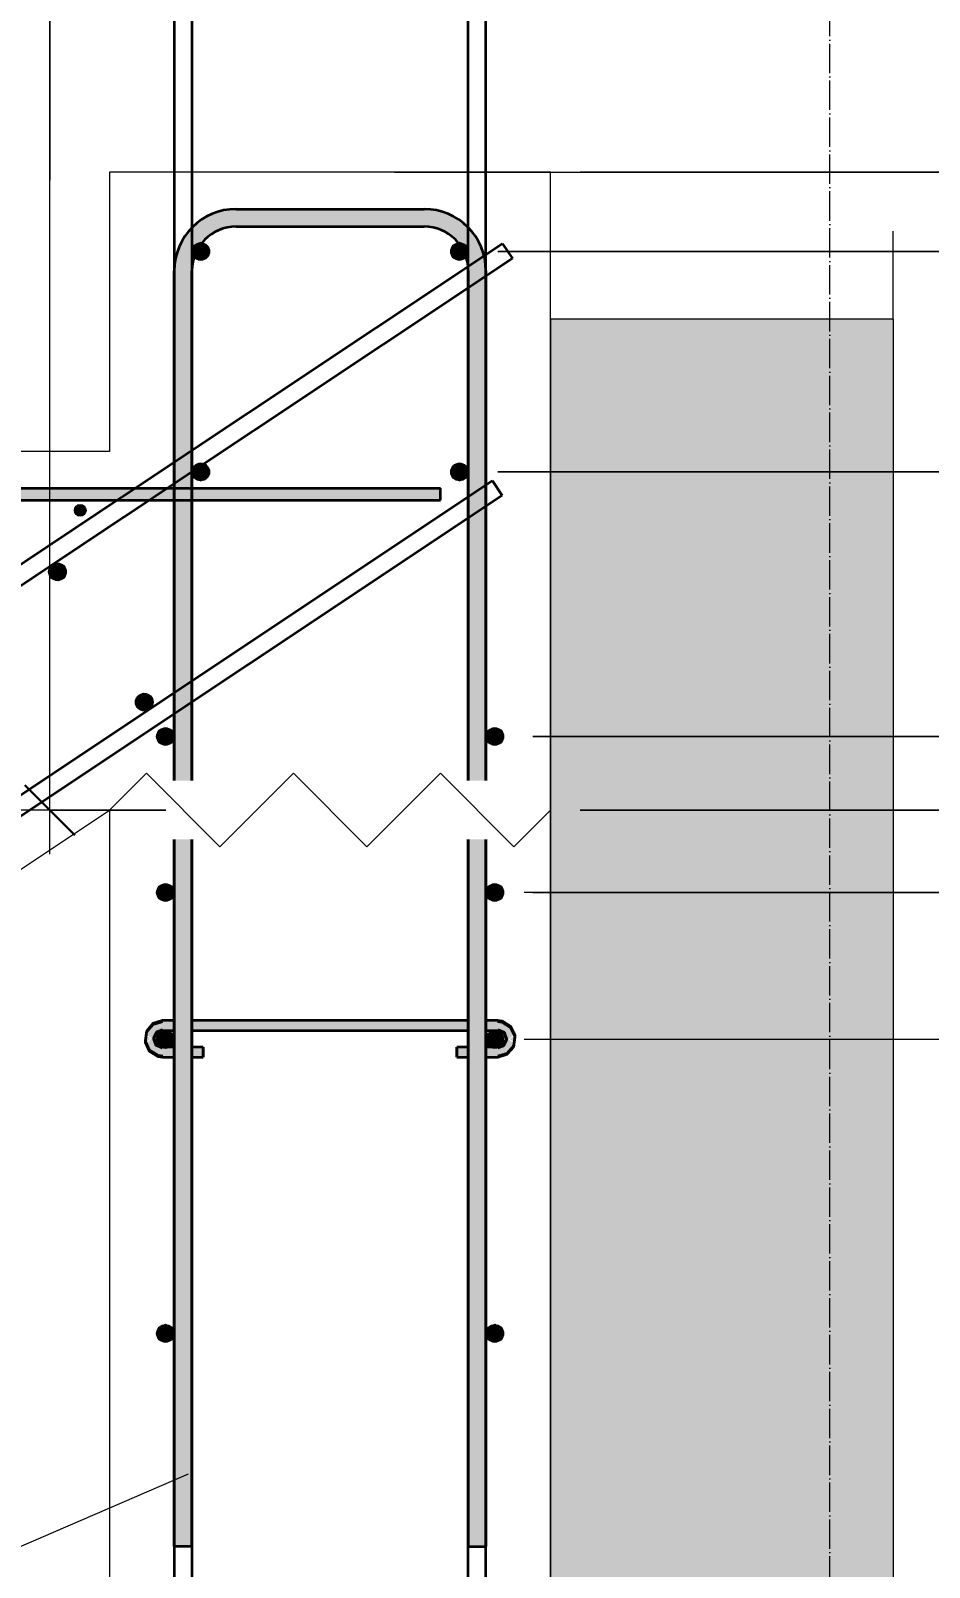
# Model space of a CAD drawing. Header units: millimetres. Extents: x -6516 to 17647, y -4389 to 6814.
# Drawn here: x -544 to 68, y -929 to 116 of the extents above; entities that cross this region are included whole.
import ezdxf

# ---------------------------------------------------------------- set-up
doc = ezdxf.new("R2010")
doc.units = ezdxf.units.MM
doc.linetypes.add('02 Штрихпунктирная _20 мм_', pattern=[25, 20, -2.5, 0, -2.5])
for name, color, linetype, lineweight in [('AA_Dim', 7, 'Continuous', 9), ('AA_Dim-20', 7, 'Continuous', 9), ('AA_Oformlenie', 7, 'Continuous', 9), ('AA_Vinoska', 7, 'Continuous', 9), ('AA_Visotnaya otmetka', 7, 'Continuous', 9), ('AF_Perekritie', 7, 'Continuous', 60), ('AF_Perekritie_Опалубка', 253, 'Continuous', 20), ('AF_Stena_Опалубка', 253, 'Continuous', 20), ('KR_Armatura', 7, 'Continuous', 20), ('KR_Armatura_Tonkie', 7, 'Continuous', 20), ('KR_Fundament', 7, 'Continuous', 20), ('Оси', 7, 'Continuous', 9)]:
    doc.layers.add(name, color=color, linetype=linetype, lineweight=lineweight)
doc.styles.add('ISOCPEUR_1', font='isocpeur.TTF', dxfattribs={"width": 0.9, "height": 50})
doc.dimstyles.new('05_Округл_1мм__прозр_', dxfattribs={"dimscale": 304.8, "dimtxt": 50.137748, "dimasz": 0.111549, "dimexe": 0.098425, "dimexo": 0.065617, "dimgap": 0.006562, "dimtad": 1, "dimdec": 0, "dimdsep": 46, "dimtxsty": 'ISOCPEUR_1', "dimblk1": 'OBLIQUE', "dimblk2": 'OBLIQUE', "dimsah": 1, "dimcen": 0.09, "dimdle": 0.098425, "dimazin": 0, "dimtfac": 1, "dimtdec": 4, "dimtix": 1, "dimtmove": 0, "dimatfit": 3, "dimfxl": 1, "dimtvp": 1, "dimtolj": 1, "dimtzin": 0, "dimlwd": 18, "dimlwe": 18, "dimarcsym": 2})
doc.dimstyles.new('05_Округл_50мм__непрозр_', dxfattribs={"dimscale": 304.8, "dimtxt": 50.137748, "dimasz": 0.111549, "dimexe": 0.098425, "dimexo": 0.065617, "dimgap": 0.019685, "dimtad": 1, "dimdec": 0, "dimrnd": 50, "dimdsep": 46, "dimtxsty": 'ISOCPEUR_1', "dimblk1": 'OBLIQUE', "dimblk2": 'OBLIQUE', "dimsah": 1, "dimcen": 0.09, "dimdle": 0.098425, "dimazin": 0, "dimtfac": 1, "dimtdec": 4, "dimtix": 1, "dimtmove": 1, "dimatfit": 3, "dimfxl": 1, "dimtvp": 1, "dimtfill": 1, "dimtolj": 1, "dimtzin": 0, "dimlwd": 18, "dimlwe": 18, "dimarcsym": 2})
doc.dimstyles.new('05_Округл_5мм__прозр_', dxfattribs={"dimscale": 304.8, "dimtxt": 50.137748, "dimasz": 0.111549, "dimexe": 0.098425, "dimexo": 0.065617, "dimgap": 0.006562, "dimtad": 1, "dimdec": 0, "dimrnd": 5, "dimdsep": 46, "dimtxsty": 'ISOCPEUR_1', "dimblk1": 'OBLIQUE', "dimblk2": 'OBLIQUE', "dimsah": 1, "dimcen": 0.09, "dimdle": 0.098425, "dimazin": 0, "dimtfac": 1, "dimtdec": 4, "dimtix": 1, "dimtmove": 0, "dimatfit": 3, "dimfxl": 1, "dimtvp": 1, "dimtolj": 1, "dimtzin": 0, "dimlwd": 18, "dimlwe": 18, "dimarcsym": 2})
doc.dimstyles.new('05_Округл_5мм__прозр__1', dxfattribs={"dimscale": 304.8, "dimtxt": 50.137748, "dimasz": 0.111549, "dimexe": 0.098425, "dimexo": 0.065617, "dimgap": 0.006562, "dimtad": 1, "dimdec": 0, "dimrnd": 5, "dimdsep": 46, "dimtxsty": 'ISOCPEUR_1', "dimblk1": 'OBLIQUE', "dimblk2": 'OBLIQUE', "dimsah": 1, "dimcen": 0.09, "dimdle": 0.098425, "dimazin": 0, "dimtfac": 1, "dimtdec": 4, "dimtix": 1, "dimtmove": 1, "dimatfit": 3, "dimfxl": 1, "dimtvp": 1, "dimtolj": 1, "dimtzin": 0, "dimlwd": 18, "dimlwe": 18, "dimarcsym": 2})

# ---------------------------------------------------------------- blocks, each defined once
blk = doc.blocks.new('Лестница - Лестница-3665978-КР_РЗ_Арм_1')
at = {"layer": 'AF_Perekritie', "lineweight": 20}
for p, q in [((-446, 20), (-490, 20)), ((-490, 20), (-490, -170)), ((-434, 20), (-446, 20)), ((-246, 20), (-434, 20)), ((-234, 20), (-246, 20)), ((-190, 20), (-234, 20)), ((-190, -413.9), (-190, 20)), ((-490, -170), (-790, -170)), ((-4390, -3010.3), (-490, -413.9))]:
    blk.add_line(p, q, dxfattribs=at)
blk = doc.blocks.new('350_Шпилька массив _НесАрм_РабПлоск_ - 350_Шпилька массив _НесАрм_РабПлоск_-3922103-КР_РЗ_Арм_1')
at = {"layer": 'KR_Armatura_Tonkie', "lineweight": 35}
h = blk.add_hatch(color=256, dxfattribs=at)
h.paths.add_polyline_path([(-454, -578.4), (-454, -575.2), (-459.2, -572.2), (-459.2, -567), (-461.6, -569.5), (-461.8, -569.7), (-464, -572.1), (-461.3, -574.4), (-461.1, -575), (-460.7, -575.6), (-459.5, -577.8), (-458.1, -578.3), (-454.8, -578.4)])
h.paths.add_polyline_path([(-464.7, -571.7), (-462.3, -569.3), (-464.7, -567.7), (-464.2, -567.2), (-461.8, -568.8), (-459.1, -564.9), (-461.6, -564.2), (-459.3, -561.6), (-458.6, -561.1), (-457.5, -560.8), (-454, -560.6), (-454, -557.3), (-457.6, -558.7), (-462.5, -560.7), (-466, -569.2), (-465.8, -569.6)])
h = blk.add_hatch(color=256, dxfattribs=at)
h.paths.add_polyline_path([(-461.8, -569.6), (-461.6, -569.5), (-461.3, -569.4), (-459.2, -572.2), (-459.2, -567), (-454, -563.9), (-454, -560.8), (-457.8, -560.8), (-459, -561.3), (-464.2, -567.2), (-461.7, -569), (-461.7, -569.1)])
h.paths.add_polyline_path([(-454, -581.9), (-454, -578.6), (-454.6, -578.7), (-459.7, -577.7), (-455.6, -576.5), (-461.2, -574.9), (-461.4, -574.2), (-461.8, -569.6), (-464.2, -572.1), (-464.7, -571.7), (-462.3, -569.3), (-464.7, -567.7), (-466, -570), (-462.5, -578.5), (-454.9, -581.6)])
h = blk.add_hatch(color=256, dxfattribs=at)
h.paths.add_polyline_path([(-281.8, -560.8), (-281.8, -560.6), (-246, -560.6), (-246, -557.2), (-434, -557.3), (-434, -560.6), (-327, -560.6)])
h.paths.add_polyline_path([(-446, -560.6), (-446, -557.2), (-454, -557.3), (-454, -560.6)])
h.paths.add_polyline_path([(-234, -560.6), (-226, -560.6), (-226, -557.2), (-234, -557.3), (-234, -560.2)])
h = blk.add_hatch(color=256, dxfattribs=at)
h.paths.add_polyline_path([(-226, -564), (-226, -560.6), (-234, -560.6), (-234, -564), (-229, -564)])
h.paths.add_polyline_path([(-453.4, -564), (-446, -563.9), (-446, -560.6), (-454, -560.6), (-454, -564)])
h.paths.add_polyline_path([(-434, -564), (-246, -563.9), (-246, -560.6), (-434, -560.6), (-434, -564)])
h = blk.add_hatch(color=256, dxfattribs=at)
h.paths.add_polyline_path([(-223.8, -578.5), (-221.9, -578.3), (-221, -577.9), (-215.8, -572.1), (-218.3, -570.2), (-218.4, -569.8), (-218.7, -569.8), (-220.8, -567), (-220.8, -572.2), (-226, -575.3), (-226, -578.4), (-225.1, -578.5)])
h.paths.add_polyline_path([(-215.3, -571.5), (-214, -569.2), (-217.5, -560.7), (-226, -557.3), (-226, -560.6), (-225.4, -560.5), (-220.3, -561.5), (-224.4, -562.7), (-218.8, -564.3), (-218.6, -565.1), (-218.2, -569.6), (-215.8, -567.2), (-215.3, -567.6), (-217.7, -569.9), (-215.3, -571.5)])
h = blk.add_hatch(color=256, dxfattribs=at)
h.paths.add_polyline_path([(-226, -581.9), (-222.4, -580.5), (-217.5, -578.5), (-214, -570), (-214.2, -569.6), (-215.3, -567.6), (-217.7, -569.9), (-215.3, -571.6), (-215.8, -572.1), (-218.2, -570.5), (-220.8, -574.4), (-218.4, -575.1), (-220.7, -577.7), (-221.4, -578.1), (-222.5, -578.4), (-226, -578.6), (-226, -581.6)])
h.paths.add_polyline_path([(-220.8, -572.2), (-218.4, -569.8), (-218.2, -569.6), (-216, -567.1), (-218.6, -565.1), (-219, -564.2), (-219.1, -564.2), (-220.5, -561.4), (-221.9, -561), (-226, -560.8), (-226, -564), (-220.8, -567), (-220.8, -570.5)])
h = blk.add_hatch(color=256, dxfattribs=at)
h.paths.add_polyline_path([(-426.3, -578.6), (-426.3, -575.2), (-434, -575.3), (-434, -578.6)])
h.paths.add_polyline_path([(-454, -578.6), (-446, -578.6), (-446, -575.2), (-454, -575.3), (-454, -578.6)])
h = blk.add_hatch(color=256, dxfattribs=at)
h.paths.add_polyline_path([(-454, -582), (-446, -581.9), (-446, -578.6), (-454, -578.6), (-454, -581.9)])
h.paths.add_polyline_path([(-426.3, -582), (-426.3, -578.6), (-434, -578.6), (-434, -582)])
h = blk.add_hatch(color=256, dxfattribs=at)
h.paths.add_polyline_path([(-253.7, -578.6), (-246, -578.6), (-246, -575.2), (-253.7, -575.3), (-253.7, -578.2)])
h.paths.add_polyline_path([(-226, -578.6), (-226, -575.2), (-234, -575.3), (-234, -578.6), (-229, -578.6)])
h = blk.add_hatch(color=256, dxfattribs=at)
h.paths.add_polyline_path([(-226, -582), (-226, -578.6), (-234, -578.6), (-234, -582), (-229, -582)])
h.paths.add_polyline_path([(-246, -582), (-246, -578.6), (-253.7, -578.6), (-253.7, -582)])
for p, q in [((-446, -557.2), (-454, -557.2)), ((-454, -564), (-446, -564)), ((-246, -557.2), (-434, -557.2)), ((-434, -564), (-246, -564)), ((-226, -557.2), (-234, -557.2)), ((-234, -564), (-226, -564)), ((-446, -575.2), (-454, -575.2)), ((-454, -582), (-446, -582)), ((-426.3, -575.2), (-434, -575.2)), ((-434, -582), (-426.3, -582)), ((-426.3, -575.2), (-426.3, -581.1)), ((-426.3, -581.1), (-426.3, -575.3)), ((-426.3, -576.2), (-426.3, -582)), ((-426.3, -581.9), (-426.3, -576.2)), ((-246, -575.2), (-253.7, -575.2)), ((-253.7, -581.1), (-253.7, -575.2)), ((-253.7, -575.3), (-253.7, -581.1)), ((-253.7, -576.2), (-253.7, -581.9)), ((-253.7, -582), (-253.7, -576.2)), ((-253.7, -582), (-246, -582)), ((-226, -575.2), (-234, -575.2)), ((-234, -582), (-226, -582))]:
    blk.add_line(p, q, dxfattribs=at)
at = {"layer": 'KR_Armatura_Tonkie', "lineweight": 35, "flags": 128}
for points in [[(-454, -557.2), (-460.5, -559.1), (-464.9, -564.3), (-465.9, -571), (-463, -577.1), (-457.2, -580.7), (-454, -581.2)], [(-454, -558), (-460.5, -560), (-464.9, -565.1), (-465.9, -571.9), (-463, -578), (-457.2, -581.6), (-454, -582)], [(-454, -575.2), (-458.4, -573.3), (-460, -568.9), (-457.9, -564.6), (-454, -563.2)], [(-454, -576), (-458.4, -574.2), (-460, -569.7), (-457.9, -565.5), (-454, -564)], [(-226, -581.2), (-219.5, -579.3), (-215.1, -574.1), (-214.1, -567.4), (-217, -561.2), (-222.8, -557.6), (-226, -557.2)], [(-226, -582), (-219.5, -580.1), (-215.1, -575), (-214.1, -568.2), (-217, -562.1), (-222.8, -558.5), (-226, -558)], [(-226, -563.2), (-221.6, -565.1), (-220, -569.5), (-222.1, -573.8), (-226, -575.2)], [(-226, -564), (-221.6, -565.9), (-220, -570.4), (-222.1, -574.6), (-226, -576)]]:
    blk.add_lwpolyline(points, dxfattribs=at)
blk = doc.blocks.new('Последовательность узлов - 3мм масшт50 маскировка-904230-КР_РЗ_Арм_1')
at = {"layer": 'AA_Oformlenie'}
for p, q in [((-490, -413.9), (-465, -388.9)), ((-415, -438.9), (-465, -388.9)), ((-390, -413.9), (-365, -388.9)), ((-315, -438.9), (-365, -388.9)), ((-290, -413.9), (-265, -388.9)), ((-215, -438.9), (-265, -388.9)), ((-390, -413.9), (-415, -438.9)), ((-290, -413.9), (-315, -438.9)), ((-190, -413.9), (-215, -438.9))]:
    blk.add_line(p, q, dxfattribs=at)
blk = doc.blocks.new('011_ЛинияОбрыва _ЭлУзла_Линия_ - Тип 1-3948493-КР_РЗ_Арм_1')
at = {"layer": 'AA_Oformlenie'}
blk.add_line((43.1, -80), (43.1, -1936.7), dxfattribs=at)
blk = doc.blocks.new('DIMBLOCK1-КР_РЗ_Арм_1')
at = {"layer": 'AA_Dim-20', "lineweight": 30}
for p, q in [((351.2, 20), (334.2, 37)), ((351.2, 20), (368.2, 3)), ((351.2, -413.9), (334.2, -396.9)), ((351.2, -413.9), (368.2, -430.9))]:
    blk.add_line(p, q, dxfattribs=at)
at = {"layer": 'AA_Dim-20', "lineweight": 18}
for p, q in [((-170, 20), (381.2, 20)), ((351.2, 20), (-170, 20)), ((351.2, 20), (351.2, -413.9)), ((-170, -413.9), (381.2, -413.9)), ((351.2, -413.9), (-170, -413.9))]:
    blk.add_line(p, q, dxfattribs=at)
at = {"layer": 'AA_Dim-20', "color": 0, "lineweight": 18, "insert": (284.1, -245.7), "char_height": 50, "width": 116.925, "attachment_point": 1, "rotation": 90, "line_spacing_factor": 1.135194, "style": 'ISOCPEUR_1'}
blk.add_mtext('435', dxfattribs=at)
blk = doc.blocks.new('_Oblique')
at = {"color": 0, "linetype": 'ByBlock', "lineweight": -2}
blk.add_line((-0.5, -0.5), (0.5, 0.5), dxfattribs=at)
blk = doc.blocks.new('DIMBLOCK2-КР_РЗ_Арм_1')
at = {"layer": 'AA_Dim-20', "lineweight": 30}
for p, q in [((351.2, -413.9), (334.2, -396.9)), ((351.2, -413.9), (368.2, -430.9)), ((351.2, -3020), (334.2, -3003)), ((351.2, -3020), (368.2, -3037))]:
    blk.add_line(p, q, dxfattribs=at)
at = {"layer": 'AA_Dim-20', "lineweight": 18}
for p, q in [((-170, -413.9), (381.2, -413.9)), ((351.2, -413.9), (-170, -413.9)), ((351.2, -413.9), (351.2, -3020)), ((-170, -3020), (381.2, -3020)), ((351.2, -3020), (-170, -3020))]:
    blk.add_line(p, q, dxfattribs=at)
at = {"layer": 'AA_Dim-20', "color": 0, "lineweight": 18, "insert": (284.1, -1779.4), "char_height": 50, "width": 149.846, "attachment_point": 1, "rotation": 90, "line_spacing_factor": 1.135194, "style": 'ISOCPEUR_1'}
blk.add_mtext('2605', dxfattribs=at)
blk = doc.blocks.new('DIMBLOCK14-КР_РЗ_Арм_1')
at = {"layer": 'AA_Dim-20', "lineweight": 30}
for p, q in [((151.6, -470), (134.6, -453)), ((151.6, -470), (168.6, -487)), ((151.6, -570), (134.6, -553)), ((151.6, -570), (168.6, -587)), ((151.6, -2970), (134.6, -2953)), ((151.6, -2970), (168.6, -2987))]:
    blk.add_line(p, q, dxfattribs=at)
at = {"layer": 'AA_Dim-20', "lineweight": 18}
for p, q in [((151.6, -470), (-208, -470)), ((151.6, -470), (181.6, -470)), ((151.6, -570), (-208, -570)), ((151.6, -2970), (151.6, -570)), ((151.6, -570), (181.6, -570)), ((151.6, -2970), (-208, -2970)), ((151.6, -2970), (181.6, -2970))]:
    blk.add_line(p, q, dxfattribs=at)
at = {"layer": 'AA_Dim-20', "color": 0, "lineweight": 18, "insert": (84.5, -1938.9), "char_height": 50, "width": 405.264, "attachment_point": 1, "rotation": 90, "line_spacing_factor": 1.135194, "style": 'ISOCPEUR_1'}
blk.add_mtext('12х200=2400', dxfattribs=at)
blk = doc.blocks.new('_None')
blk = doc.blocks.new('DIMBLOCK15-КР_РЗ_Арм_1')
at = {"layer": 'AA_Dim-20', "lineweight": 18}
for p, q in [((151.6, -570), (151.6, -440)), ((151.6, -470), (-208, -470)), ((151.6, -470), (181.6, -470)), ((151.6, -570), (-208, -570)), ((151.6, -570), (181.6, -570))]:
    blk.add_line(p, q, dxfattribs=at)
at = {"layer": 'AA_Dim-20', "lineweight": 30}
for p, q in [((151.6, -470), (134.6, -453)), ((151.6, -470), (168.6, -487)), ((151.6, -570), (134.6, -553)), ((151.6, -570), (168.6, -587))]:
    blk.add_line(p, q, dxfattribs=at)
at = {"layer": 'AA_Dim-20', "color": 0, "lineweight": 18, "insert": (84.5, -562.1), "char_height": 50, "width": 101.032, "attachment_point": 1, "rotation": 90, "line_spacing_factor": 1.135194, "style": 'ISOCPEUR_1'}
blk.add_mtext('100', dxfattribs=at)
blk = doc.blocks.new('DIMBLOCK16-КР_РЗ_Арм_1')
at = {"layer": 'AA_Dim-20', "lineweight": 30}
for p, q in [((151.8, -413.9), (134.8, -396.9)), ((151.8, -413.9), (168.8, -430.9)), ((151.8, -470), (134.8, -453)), ((151.8, -470), (168.8, -487))]:
    blk.add_line(p, q, dxfattribs=at)
at = {"layer": 'AA_Dim-20', "lineweight": 18}
for p, q in [((-170, -413.9), (181.8, -413.9)), ((151.8, -413.9), (-170, -413.9)), ((151.8, -500), (151.8, -413.9)), ((269.7, -488.6), (151.8, -441.9)), ((-202, -470), (181.8, -470)), ((151.8, -470), (-202, -470)), ((269.7, -571.1), (269.7, -488.6))]:
    blk.add_line(p, q, dxfattribs=at)
at = {"layer": 'AA_Dim-20', "color": 0, "lineweight": 18, "insert": (202.6, -571.1), "char_height": 50, "width": 74.923, "attachment_point": 1, "rotation": 90, "line_spacing_factor": 1.135194, "style": 'ISOCPEUR_1'}
blk.add_mtext('55', dxfattribs=at)
blk = doc.blocks.new('DIMBLOCK17-КР_РЗ_Арм_1')
at = {"layer": 'AA_Dim-20', "lineweight": 18}
for p, q in [((269.7, -284.3), (269.7, -366.7)), ((-202, -363.9), (181.8, -363.9)), ((151.8, -363.9), (-202, -363.9)), ((151.8, -413.9), (151.8, -363.9)), ((269.7, -366.7), (151.8, -388.9)), ((-170, -413.9), (181.8, -413.9)), ((151.8, -413.9), (-170, -413.9))]:
    blk.add_line(p, q, dxfattribs=at)
at = {"layer": 'AA_Dim-20', "lineweight": 30}
for p, q in [((151.8, -363.9), (134.8, -346.9)), ((151.8, -363.9), (168.8, -380.9)), ((151.8, -413.9), (134.8, -396.9)), ((151.8, -413.9), (168.8, -430.9))]:
    blk.add_line(p, q, dxfattribs=at)
at = {"layer": 'AA_Dim-20', "color": 0, "lineweight": 18, "insert": (202.6, -346.7), "char_height": 50, "width": 74.923, "attachment_point": 1, "rotation": 90, "line_spacing_factor": 1.135194, "style": 'ISOCPEUR_1'}
blk.add_mtext('50', dxfattribs=at)
blk = doc.blocks.new('DIMBLOCK18-КР_РЗ_Арм_1')
at = {"layer": 'AA_Dim-20', "lineweight": 30}
for p, q in [((151.8, -183.9), (134.8, -166.9)), ((151.8, -183.9), (168.8, -200.9)), ((151.8, -363.9), (134.8, -346.9)), ((151.8, -363.9), (168.8, -380.9))]:
    blk.add_line(p, q, dxfattribs=at)
at = {"layer": 'AA_Dim-20', "lineweight": 18}
for p, q in [((-226, -183.9), (181.8, -183.9)), ((151.8, -183.9), (-226, -183.9)), ((151.8, -363.9), (151.8, -183.9)), ((-202, -363.9), (181.8, -363.9)), ((151.8, -363.9), (-202, -363.9))]:
    blk.add_line(p, q, dxfattribs=at)
at = {"layer": 'AA_Dim-20', "color": 0, "lineweight": 18, "insert": (84.7, -316), "char_height": 50, "width": 101.032, "attachment_point": 1, "rotation": 90, "line_spacing_factor": 1.135194, "style": 'ISOCPEUR_1'}
blk.add_mtext('180', dxfattribs=at)
blk = doc.blocks.new('DIMBLOCK19-КР_РЗ_Арм_1')
at = {"layer": 'AA_Dim-20', "lineweight": 30}
for p, q in [((151.8, -33.9), (134.8, -16.9)), ((151.8, -33.9), (168.8, -50.9)), ((151.8, -183.9), (134.8, -166.9)), ((151.8, -183.9), (168.8, -200.9))]:
    blk.add_line(p, q, dxfattribs=at)
at = {"layer": 'AA_Dim-20', "lineweight": 18}
for p, q in [((-226, -33.9), (181.8, -33.9)), ((151.8, -33.9), (-226, -33.9)), ((151.8, -183.9), (151.8, -33.9)), ((-226, -183.9), (181.8, -183.9)), ((151.8, -183.9), (-226, -183.9))]:
    blk.add_line(p, q, dxfattribs=at)
at = {"layer": 'AA_Dim-20', "color": 0, "lineweight": 18, "insert": (84.7, -151), "char_height": 50, "width": 101.032, "attachment_point": 1, "rotation": 90, "line_spacing_factor": 1.135194, "style": 'ISOCPEUR_1'}
blk.add_mtext('150', dxfattribs=at)
blk = doc.blocks.new('DIMBLOCK20-КР_РЗ_Арм_1')
at = {"layer": 'AA_Dim-20', "lineweight": 18}
for p, q in [((151.8, 85.9), (151.8, 3.4)), ((151.8, -33.9), (151.8, 50)), ((-170, 20), (181.8, 20)), ((151.8, 20), (-170, 20)), ((151.8, 3.4), (151.8, -6.9)), ((-226, -33.9), (181.8, -33.9)), ((151.8, -33.9), (-226, -33.9))]:
    blk.add_line(p, q, dxfattribs=at)
at = {"layer": 'AA_Dim-20', "lineweight": 30}
for p, q in [((151.8, 20), (134.8, 37)), ((151.8, 20), (168.8, 3)), ((151.8, -33.9), (134.8, -16.9)), ((151.8, -33.9), (168.8, -50.9))]:
    blk.add_line(p, q, dxfattribs=at)
at = {"layer": 'AA_Dim-20', "color": 0, "lineweight": 18, "insert": (84.7, 23.4), "char_height": 50, "width": 74.923, "attachment_point": 1, "rotation": 90, "line_spacing_factor": 1.135194, "style": 'ISOCPEUR_1'}
blk.add_mtext('55', dxfattribs=at)
blk = doc.blocks.new('DIMBLOCK31-КР_РЗ_Арм_1')
at = {"layer": 'AA_Dim-20', "lineweight": 18}
for p, q in [((-530.6, -443.9), (-530.6, 512)), ((-266, 482), (-560.6, 482)), ((-530.6, 482), (-266, 482)), ((-530.6, 128.3), (-530.6, 14.6)), ((-530.6, 14.6), (-530.6, 34.1)), ((-451.8, -413.9), (-560.6, -413.9)), ((-530.6, -413.9), (-451.8, -413.9))]:
    blk.add_line(p, q, dxfattribs=at)
at = {"layer": 'AA_Dim-20', "lineweight": 30}
for p, q in [((-530.6, 482), (-547.6, 499)), ((-530.6, 482), (-513.6, 465)), ((-530.6, -413.9), (-547.6, -396.9)), ((-530.6, -413.9), (-513.6, -430.9))]:
    blk.add_line(p, q, dxfattribs=at)
at = {"layer": 'AA_Dim-20', "color": 0, "lineweight": 18, "insert": (-601.8, 34.6), "char_height": 50, "width": 112.384, "attachment_point": 1, "rotation": 90, "line_spacing_factor": 1.135194, "style": 'ISOCPEUR_1', "bg_fill": 3, "box_fill_scale": 1.25, "bg_fill_color": 256, "bg_fill_true_color": 13158600, "bg_fill_transparency": 0}
blk.add_mtext('900', dxfattribs=at)

msp = doc.modelspace()

# ---------------------------------------------------------------- hatches: boundary and pattern name
at = {"layer": 'KR_Armatura', "lineweight": 9}
h = msp.add_hatch(color=256, dxfattribs=at)
edge = h.paths.add_edge_path()
edge.add_arc((-428, -33.8737), 6, 0, 360)
for points in [[(-428, -39.8737), (-422.8038, -36.8737), (-422.8038, -30.8737), (-428, -27.8737), (-433.1962, -30.8737), (-433.1962, -36.8737)], [(-252, -39.8737), (-246.8038, -36.8737), (-246.8038, -30.8737), (-252, -27.8737), (-257.1962, -30.8737), (-257.1962, -36.8737)], [(-428, -189.8737), (-422.8038, -186.8737), (-422.8038, -180.8737), (-428, -177.8737), (-433.1962, -180.8737), (-433.1962, -186.8737)], [(-252, -189.8737), (-246.8038, -186.8737), (-246.8038, -180.8737), (-252, -177.8737), (-257.1962, -180.8737), (-257.1962, -186.8737)], [(-452, -369.8737), (-446.8038, -366.8737), (-446.8038, -360.8737), (-452, -357.8737), (-457.1962, -360.8737), (-457.1962, -366.8737)], [(-228, -369.8737), (-222.8038, -366.8737), (-222.8038, -360.8737), (-228, -357.8737), (-233.1962, -360.8737), (-233.1962, -366.8737)], [(-452, -476), (-446.8038, -473), (-446.8038, -467), (-452, -464), (-457.1962, -467), (-457.1962, -473)], [(-228, -476), (-222.8038, -473), (-222.8038, -467), (-228, -464), (-233.1962, -467), (-233.1962, -473)], [(-452, -576), (-446.8038, -573), (-446.8038, -567), (-452, -564), (-457.1962, -567), (-457.1962, -573), (-454.7957, -574.3859)], [(-228, -576), (-222.8038, -573), (-222.8038, -567), (-228, -564), (-233.1962, -567), (-233.1962, -573), (-228.9682, -575.441)], [(-452, -776), (-446.8038, -773), (-446.8038, -767), (-452, -764), (-457.1962, -767), (-457.1962, -773)], [(-228, -776), (-222.8038, -773), (-222.8038, -767), (-228, -764), (-233.1962, -767), (-233.1962, -773)]]:
    msp.add_hatch(color=256, dxfattribs=at).paths.add_polyline_path(points)
h = msp.add_hatch(color=256, dxfattribs=at)
edge = h.paths.add_edge_path()
edge.add_arc((-252, -33.8737), 6, 0, 360)
h = msp.add_hatch(color=256, dxfattribs=at)
edge = h.paths.add_edge_path()
edge.add_arc((-428, -183.8737), 6, 0, 360)
h = msp.add_hatch(color=256, dxfattribs=at)
edge = h.paths.add_edge_path()
edge.add_arc((-252, -183.8737), 6, 0, 360)
at = {"layer": 'KR_Armatura'}
h = msp.add_hatch(color=256, dxfattribs=at)
edge = h.paths.add_edge_path()
edge.add_arc((-510, -210), 4, 0, 360)
for points in [[(-511.2361, -213.8042), (-506.7639, -212.3511), (-506.7639, -207.6489), (-511.2361, -206.1958), (-514, -210)], [(-525.08, -257.8156), (-520.0856, -254.4906), (-520.4679, -248.5028), (-525.8446, -245.8399), (-530.8391, -249.165), (-530.4568, -255.1528)], [(-466.0391, -346.5), (-461.0446, -343.175), (-461.4269, -337.1872), (-466.8037, -334.5244), (-471.7981, -337.8494), (-471.4158, -343.8372)]]:
    msp.add_hatch(color=256, dxfattribs=at).paths.add_polyline_path(points)
h = msp.add_hatch(color=256, dxfattribs=at)
edge = h.paths.add_edge_path()
edge.add_arc((-525.4623, -251.8278), 6, 0, 360)
h = msp.add_hatch(color=256, dxfattribs=at)
edge = h.paths.add_edge_path()
edge.add_arc((-466.4214, -340.5122), 6, 0, 360)
at = {"layer": 'KR_Armatura', "lineweight": 9}
h = msp.add_hatch(color=256, dxfattribs=at)
edge = h.paths.add_edge_path()
edge.add_arc((-452, -363.8737), 6, 0, 360)
h = msp.add_hatch(color=256, dxfattribs=at)
edge = h.paths.add_edge_path()
edge.add_arc((-228, -363.8737), 6, 0, 360)
h = msp.add_hatch(color=256, dxfattribs=at)
edge = h.paths.add_edge_path()
edge.add_arc((-452, -470), 6, 0, 360)
h = msp.add_hatch(color=256, dxfattribs=at)
edge = h.paths.add_edge_path()
edge.add_arc((-228, -470), 6, 0, 360)
h = msp.add_hatch(color=256, dxfattribs=at)
edge = h.paths.add_edge_path()
edge.add_arc((-452, -570), 6, 0, 360)
h = msp.add_hatch(color=256, dxfattribs=at)
edge = h.paths.add_edge_path()
edge.add_arc((-228, -570), 6, 0, 360)
h = msp.add_hatch(color=256, dxfattribs=at)
edge = h.paths.add_edge_path()
edge.add_arc((-452, -770), 6, 0, 360)
h = msp.add_hatch(color=256, dxfattribs=at)
edge = h.paths.add_edge_path()
edge.add_arc((-228, -770), 6, 0, 360)
at = {"layer": 'KR_Armatura_Tonkie'}
for points in [[(-446, -47), (-434, -47), (-432.9778, -39.2354), (-429.9808, -32), (-425.2132, -25.7868), (-419, -21.0192), (-411.7646, -18.0222), (-404, -17), (-404, -5), (-414.8704, -6.4311), (-425, -10.6269), (-433.6985, -17.3015), (-440.3731, -26), (-444.5689, -36.1296)], [(-276, -17), (-276, -5), (-404, -5), (-404, -17)], [(-234, -47), (-235.4311, -36.1296), (-239.6269, -26), (-246.3015, -17.3015), (-255, -10.6269), (-265.1296, -6.4311), (-276, -5), (-276, -17), (-268.2354, -18.0222), (-261, -21.0192), (-254.7868, -25.7868), (-250.0192, -32), (-247.0222, -39.2354), (-246, -47)], [(-265, -203), (-265, -195), (-737, -195), (-737, -203), (-598.7859, -203)]]:
    msp.add_hatch(color=250, dxfattribs=at).paths.add_polyline_path(points)
h = msp.add_hatch(color=256, dxfattribs=at)
h.paths.add_polyline_path([(-446, -915), (-434, -915), (-434, -433.8737), (-446, -433.8737), (-446, -853.441)])
h.paths.add_polyline_path([(-446, -393.8737), (-434, -393.8737), (-434, -47), (-446, -47)])
h = msp.add_hatch(color=250, dxfattribs=at)
h.paths.add_polyline_path([(-234, -915), (-234, -433.8737), (-246, -433.8737), (-246, -915)])
h.paths.add_polyline_path([(-246, -393.8737), (-234, -393.8737), (-234, -47), (-246, -47)])
at = {"layer": 'KR_Fundament', "lineweight": 9}
h = msp.add_hatch(dxfattribs=at)
h.set_pattern_fill('FP_6', color=256, style=0, pattern_type=2)
h.set_pattern_definition([(0, (-3218.363, -300), (162.56, 40.64), [6.706, -115.214, 6.706, -115.214, -650.24]), (0, (-3218.363, -300), (162.56, 40.64), [-243.84, 6.706, -237.134, 6.706, -115.214, -284.48]), (0, (-3218.363, -300), (162.56, 40.64), [-609.6, 6.706, -74.574, 6.706, -196.494]), (120, (-3157.403, -279.68), (-116.47527, 120.4611), [6.706, -115.214, 6.706, -115.214, -650.24]), (120, (-3157.403, -279.68), (-116.47527, 120.4611), [-243.84, 6.706, -237.134, 6.706, -115.214, -284.48]), (120, (-3157.403, -279.68), (-116.47527, 120.4611), [-609.6, 6.706, -74.574, 6.706, -196.494]), (240, (-3137.083, -198.4), (-46.08473, -161.1011), [6.706, -115.214, 6.706, -115.214, -650.24]), (240, (-3137.083, -198.4), (-46.08473, -161.1011), [-243.84, 6.706, -237.134, 6.706, -115.214, -284.48]), (240, (-3137.083, -198.4), (-46.08473, -161.1011), [-609.6, 6.706, -74.574, 6.706, -196.494])])
h.paths.add_polyline_path([(-6230, -3620), (43.0982, -3620), (43.0982, -1981.2521), (27.3971, -1981.2521), (27.3971, -1958.7287), (43.0982, -1958.7287), (8.4572, -1947.7287), (43.0982, -1936.7287), (43.0982, -80), (-190, -80), (-190, -3320), (-90, -3320), (-90, -3420), (-6230, -3420)])

# ---------------------------------------------------------------- linework, layer by layer
at = {"layer": 'AA_Vinoska'}
for p, q in [((43.0982, -80), (43.0982, -20)), ((-436.5329, -865.8323), (-563.585, -920.5961))]:
    msp.add_line(p, q, dxfattribs=at)
at = {"layer": 'AA_Visotnaya otmetka'}
msp.add_line((-296.2149, 20), (417.6943, 20), dxfattribs=at)
at = {"layer": 'AF_Stena_Опалубка'}
for p, q in [((-490, -413.8737), (-490, -3020)), ((-190, -3020), (-190, -413.8737))]:
    msp.add_line(p, q, dxfattribs=at)
at = {"layer": 'KR_Armatura', "lineweight": 9}
for p, q in [((-428, -27.8737), (-433.1962, -30.8737)), ((-433.1962, -30.8737), (-433.1962, -36.8737)), ((-422.8038, -30.8737), (-428, -27.8737)), ((-422.8038, -36.8737), (-422.8038, -30.8737)), ((-252, -27.8737), (-257.1962, -30.8737)), ((-257.1962, -30.8737), (-257.1962, -36.8737)), ((-246.8038, -30.8737), (-252, -27.8737)), ((-246.8038, -36.8737), (-246.8038, -30.8737)), ((-433.1962, -36.8737), (-428, -39.8737)), ((-428, -39.8737), (-422.8038, -36.8737)), ((-257.1962, -36.8737), (-252, -39.8737)), ((-252, -39.8737), (-246.8038, -36.8737)), ((-428, -177.8737), (-433.1962, -180.8737)), ((-433.1962, -180.8737), (-433.1962, -186.8737)), ((-433.1962, -186.8737), (-428, -189.8737)), ((-422.8038, -180.8737), (-428, -177.8737)), ((-428, -189.8737), (-422.8038, -186.8737)), ((-422.8038, -186.8737), (-422.8038, -180.8737)), ((-252, -177.8737), (-257.1962, -180.8737)), ((-257.1962, -180.8737), (-257.1962, -186.8737)), ((-257.1962, -186.8737), (-252, -189.8737)), ((-246.8038, -180.8737), (-252, -177.8737)), ((-252, -189.8737), (-246.8038, -186.8737)), ((-246.8038, -186.8737), (-246.8038, -180.8737)), ((-452, -357.8737), (-457.1962, -360.8737)), ((-457.1962, -360.8737), (-457.1962, -366.8737)), ((-446.8038, -360.8737), (-452, -357.8737)), ((-446.8038, -366.8737), (-446.8038, -360.8737)), ((-228, -357.8737), (-233.1962, -360.8737)), ((-233.1962, -360.8737), (-233.1962, -366.8737)), ((-222.8038, -360.8737), (-228, -357.8737)), ((-222.8038, -366.8737), (-222.8038, -360.8737)), ((-457.1962, -366.8737), (-452, -369.8737)), ((-452, -369.8737), (-446.8038, -366.8737)), ((-233.1962, -366.8737), (-228, -369.8737)), ((-228, -369.8737), (-222.8038, -366.8737)), ((-452, -464), (-457.1962, -467)), ((-457.1962, -467), (-457.1962, -473)), ((-446.8038, -467), (-452, -464)), ((-446.8038, -473), (-446.8038, -467)), ((-228, -464), (-233.1962, -467)), ((-233.1962, -467), (-233.1962, -473)), ((-222.8038, -467), (-228, -464)), ((-222.8038, -473), (-222.8038, -467)), ((-457.1962, -473), (-452, -476)), ((-452, -476), (-446.8038, -473)), ((-233.1962, -473), (-228, -476)), ((-228, -476), (-222.8038, -473)), ((-452, -564), (-457.1962, -567)), ((-446.8038, -567), (-452, -564)), ((-228, -564), (-233.1962, -567)), ((-222.8038, -567), (-228, -564)), ((-457.1962, -567), (-457.1962, -573)), ((-457.1962, -573), (-454.7957, -574.3859)), ((-454.7957, -574.3859), (-452, -576)), ((-452, -576), (-446.8038, -573)), ((-446.8038, -573), (-446.8038, -567)), ((-233.1962, -567), (-233.1962, -573)), ((-233.1962, -573), (-228.9682, -575.441)), ((-228, -576), (-222.8038, -573)), ((-222.8038, -573), (-222.8038, -567)), ((-228.9682, -575.441), (-228, -576)), ((-452, -764), (-457.1962, -767)), ((-457.1962, -767), (-457.1962, -773)), ((-457.1962, -773), (-452, -776)), ((-446.8038, -767), (-452, -764)), ((-452, -776), (-446.8038, -773)), ((-446.8038, -773), (-446.8038, -767)), ((-228, -764), (-233.1962, -767)), ((-233.1962, -767), (-233.1962, -773)), ((-233.1962, -773), (-228, -776)), ((-222.8038, -767), (-228, -764)), ((-228, -776), (-222.8038, -773)), ((-222.8038, -773), (-222.8038, -767))]:
    msp.add_line(p, q, dxfattribs=at)
at = {"layer": 'KR_Armatura'}
for p, q in [((-511.2361, -206.1958), (-514, -210)), ((-506.7639, -207.6489), (-511.2361, -206.1958)), ((-506.7639, -212.3511), (-506.7639, -207.6489)), ((-514, -210), (-511.2361, -213.8042)), ((-511.2361, -213.8042), (-506.7639, -212.3511)), ((-525.8446, -245.8399), (-530.8391, -249.165)), ((-530.8391, -249.165), (-530.4568, -255.1528)), ((-520.4679, -248.5028), (-525.8446, -245.8399)), ((-520.0856, -254.4906), (-520.4679, -248.5028)), ((-530.4568, -255.1528), (-525.08, -257.8156)), ((-525.08, -257.8156), (-520.0856, -254.4906)), ((-466.8037, -334.5244), (-471.7981, -337.8494)), ((-461.4269, -337.1872), (-466.8037, -334.5244)), ((-471.7981, -337.8494), (-471.4158, -343.8372)), ((-471.4158, -343.8372), (-466.0391, -346.5)), ((-466.0391, -346.5), (-461.0446, -343.175)), ((-461.0446, -343.175), (-461.4269, -337.1872))]:
    msp.add_line(p, q, dxfattribs=at)
at = {"layer": 'KR_Armatura', "lineweight": 9}
for centre in [(-428, -33.8737), (-252, -33.8737), (-428, -183.8737), (-252, -183.8737), (-452, -363.8737), (-228, -363.8737), (-452, -470), (-228, -470), (-452, -570), (-228, -570), (-452, -770), (-228, -770)]:
    msp.add_circle(centre, 6, dxfattribs=at)
at = {"layer": 'KR_Armatura'}
for centre, radius in [((-510, -210), 4), ((-525.4623, -251.8278), 6), ((-466.4214, -340.5122), 6)]:
    msp.add_circle(centre, radius, dxfattribs=at)
at = {"layer": 'KR_Armatura_Tonkie', "lineweight": 35}
for p, q in [((-446, 482), (-446, -393.8737)), ((-434, 482), (-434, -393.8737)), ((-246, -393.8737), (-246, 482)), ((-234, -393.8737), (-234, 482)), ((-404, -5), (-276, -5)), ((-404, -17), (-276, -17)), ((-222.6439, -28.6047), (-4659.3645, -2982.3161)), ((-222.6439, -28.6047), (-215.9939, -38.5936)), ((-215.9939, -38.5936), (-4652.7144, -2992.3049)), ((-446, -393.8737), (-446, -47)), ((-434, -393.8737), (-434, -47)), ((-246, -47), (-246, -393.8737)), ((-234, -47), (-234, -393.8737)), ((-229.5209, -190.0056), (-4429.7257, -2986.2584)), ((-737, -195), (-265, -195)), ((-265, -203), (-265, -195)), ((-229.5209, -190.0056), (-222.8709, -199.9944)), ((-222.8709, -199.9944), (-4423.0757, -2996.2473)), ((-737, -203), (-265, -203)), ((-446, -915), (-446, -433.8737)), ((-446, -433.8737), (-446, -3012)), ((-434, -915), (-434, -433.8737)), ((-434, -433.8737), (-434, -3012)), ((-246, -433.8737), (-246, -915)), ((-246, -3012), (-246, -433.8737)), ((-234, -433.8737), (-234, -915)), ((-234, -3012), (-234, -433.8737)), ((-434, -915), (-446, -915)), ((-246, -915), (-234, -915))]:
    msp.add_line(p, q, dxfattribs=at)
for centre, radius, start, end in [((-404, -47), 42, 90, 180), ((-276, -47), 42, 0, 90), ((-404, -47), 30, 90, 180), ((-276, -47), 30, 360, 90)]:
    msp.add_arc(centre, radius, start, end, dxfattribs=at)
at = {"layer": 'KR_Fundament'}
for p, q in [((43.0982, -80), (-190, -80)), ((-190, -80), (-190, -3320))]:
    msp.add_line(p, q, dxfattribs=at)
at = {"layer": 'Оси', "linetype": '02 Штрихпунктирная _20 мм_'}
msp.add_line((0, -4129.3202), (0, 765.9311), dxfattribs=at)

# ---------------------------------------------------------------- block references
at = {"layer": 'AA_Oformlenie'}
for name in ['011_ЛинияОбрыва _ЭлУзла_Линия_ - Тип 1-3948493-КР_РЗ_Арм_1', 'Последовательность узлов - 3мм масшт50 маскировка-904230-КР_РЗ_Арм_1']:
    msp.add_blockref(name, (0, 0), dxfattribs=at)
at = {"layer": 'AF_Perekritie_Опалубка'}
msp.add_blockref('Лестница - Лестница-3665978-КР_РЗ_Арм_1', (0, 0), dxfattribs=at)
at = {"layer": 'KR_Armatura_Tonkie', "lineweight": 35}
msp.add_blockref('350_Шпилька массив _НесАрм_РабПлоск_ - 350_Шпилька массив _НесАрм_РабПлоск_-3922103-КР_РЗ_Арм_1', (0, 0), dxfattribs=at)

# ---------------------------------------------------------------- dimensions: what is measured, and where the dimension line sits
at = {"layer": 'AA_Dim', "lineweight": 18}
for base, p1, p2, override, picture, middle in [((151.8291, 20), (-246, -33.8737), (-190, 20), {"dimpost": '<>', "dimfxl": 77.706956}, 'DIMBLOCK20-КР_РЗ_Арм_1', (118.0265, 60.8936)), ((151.8291, -363.8737), (-190, -413.8737), (-222, -363.8737), {"dimpost": '<>', "dimfxl": 59.363288}, 'DIMBLOCK17-КР_РЗ_Арм_1', (235.9312, -309.2393)), ((151.8291, -413.8737), (-222, -470), (-190, -413.8737), {"dimpost": '<>', "dimfxl": 64.607789}, 'DIMBLOCK16-КР_РЗ_Арм_1', (235.9312, -533.5923))]:
    dim = msp.add_linear_dim(base=base, p1=p1, p2=p2, angle=90, dimstyle='05_Округл_5мм__прозр__1', override=override, dxfattribs=at)
    dim.commit()
    dim.dimension.update_dxf_attribs({"geometry": picture, "text_midpoint": middle, "dimtype": 160, "text_rotation": 90})
for base, p1, p2, override, picture, middle in [((351.2198, -413.8737), (-190, 20), (-190, -413.8737), {"dimpost": '<>', "dimfxl": 433.873657}, 'DIMBLOCK1-КР_РЗ_Арм_1', (324.2198, -196.9368)), ((151.8291, -33.8737), (-246, -183.8737), (-246, -33.8737), {"dimpost": '<>', "dimfxl": 150}, 'DIMBLOCK19-КР_РЗ_Арм_1', (124.8291, -108.8737)), ((151.8291, -183.8737), (-222, -363.8737), (-246, -183.8737), {"dimpost": '<>', "dimfxl": 181.592951}, 'DIMBLOCK18-КР_РЗ_Арм_1', (124.8291, -273.8737)), ((351.2198, -3020), (-190, -413.8737), (-190, -3020), {"dimpost": '<>', "dimfxl": 2606.126343}, 'DIMBLOCK2-КР_РЗ_Арм_1', (324.2198, -1716.9368))]:
    dim = msp.add_linear_dim(base=base, p1=p1, p2=p2, angle=90, dimstyle='05_Округл_5мм__прозр_', override=override, dxfattribs=at)
    dim.commit()
    dim.dimension.update_dxf_attribs({"geometry": picture, "text_midpoint": middle})
for base, p1, p2, text, override, picture, middle in [((151.6401, -470), (-228, -570), (-228, -470), '100', {"dimpost": '<>', "dimblk1": 'None', "dimblk2": 'None', "dimsah": 1, "dimfxl": 100}, 'DIMBLOCK15-КР_РЗ_Арм_1', (124.6401, -520)), ((151.6401, -570), (-228, -2970), (-228, -570), '12х200=2400', {"dimpost": '<>', "dimblk1": 'None', "dimblk2": 'None', "dimsah": 1, "dimfxl": 2400}, 'DIMBLOCK14-КР_РЗ_Арм_1', (124.6401, -1770))]:
    dim = msp.add_linear_dim(base=base, p1=p1, p2=p2, angle=90, text=text, dimstyle='05_Округл_1мм__прозр_', override=override, dxfattribs=at)
    dim.commit()
    dim.dimension.update_dxf_attribs({"geometry": picture, "text_midpoint": middle})

# ---------------------------------------------------------------- next in the draw order: dimensions: what is measured, and where the dimension line sits
dim = msp.add_linear_dim(base=(-530.6263, 482), p1=(-431.7543, -413.8737), p2=(-246, 482), angle=90, dimstyle='05_Округл_50мм__непрозр_', override={"dimpost": '<>', "dimfxl": 914.928556}, dxfattribs=at)
dim.commit()
dim.dimension.update_dxf_attribs({"geometry": 'DIMBLOCK31-КР_РЗ_Арм_1', "text_midpoint": (-568.4289, 90.8291), "dimtype": 160, "text_rotation": 90})

doc.saveas('drawing.dxf')
